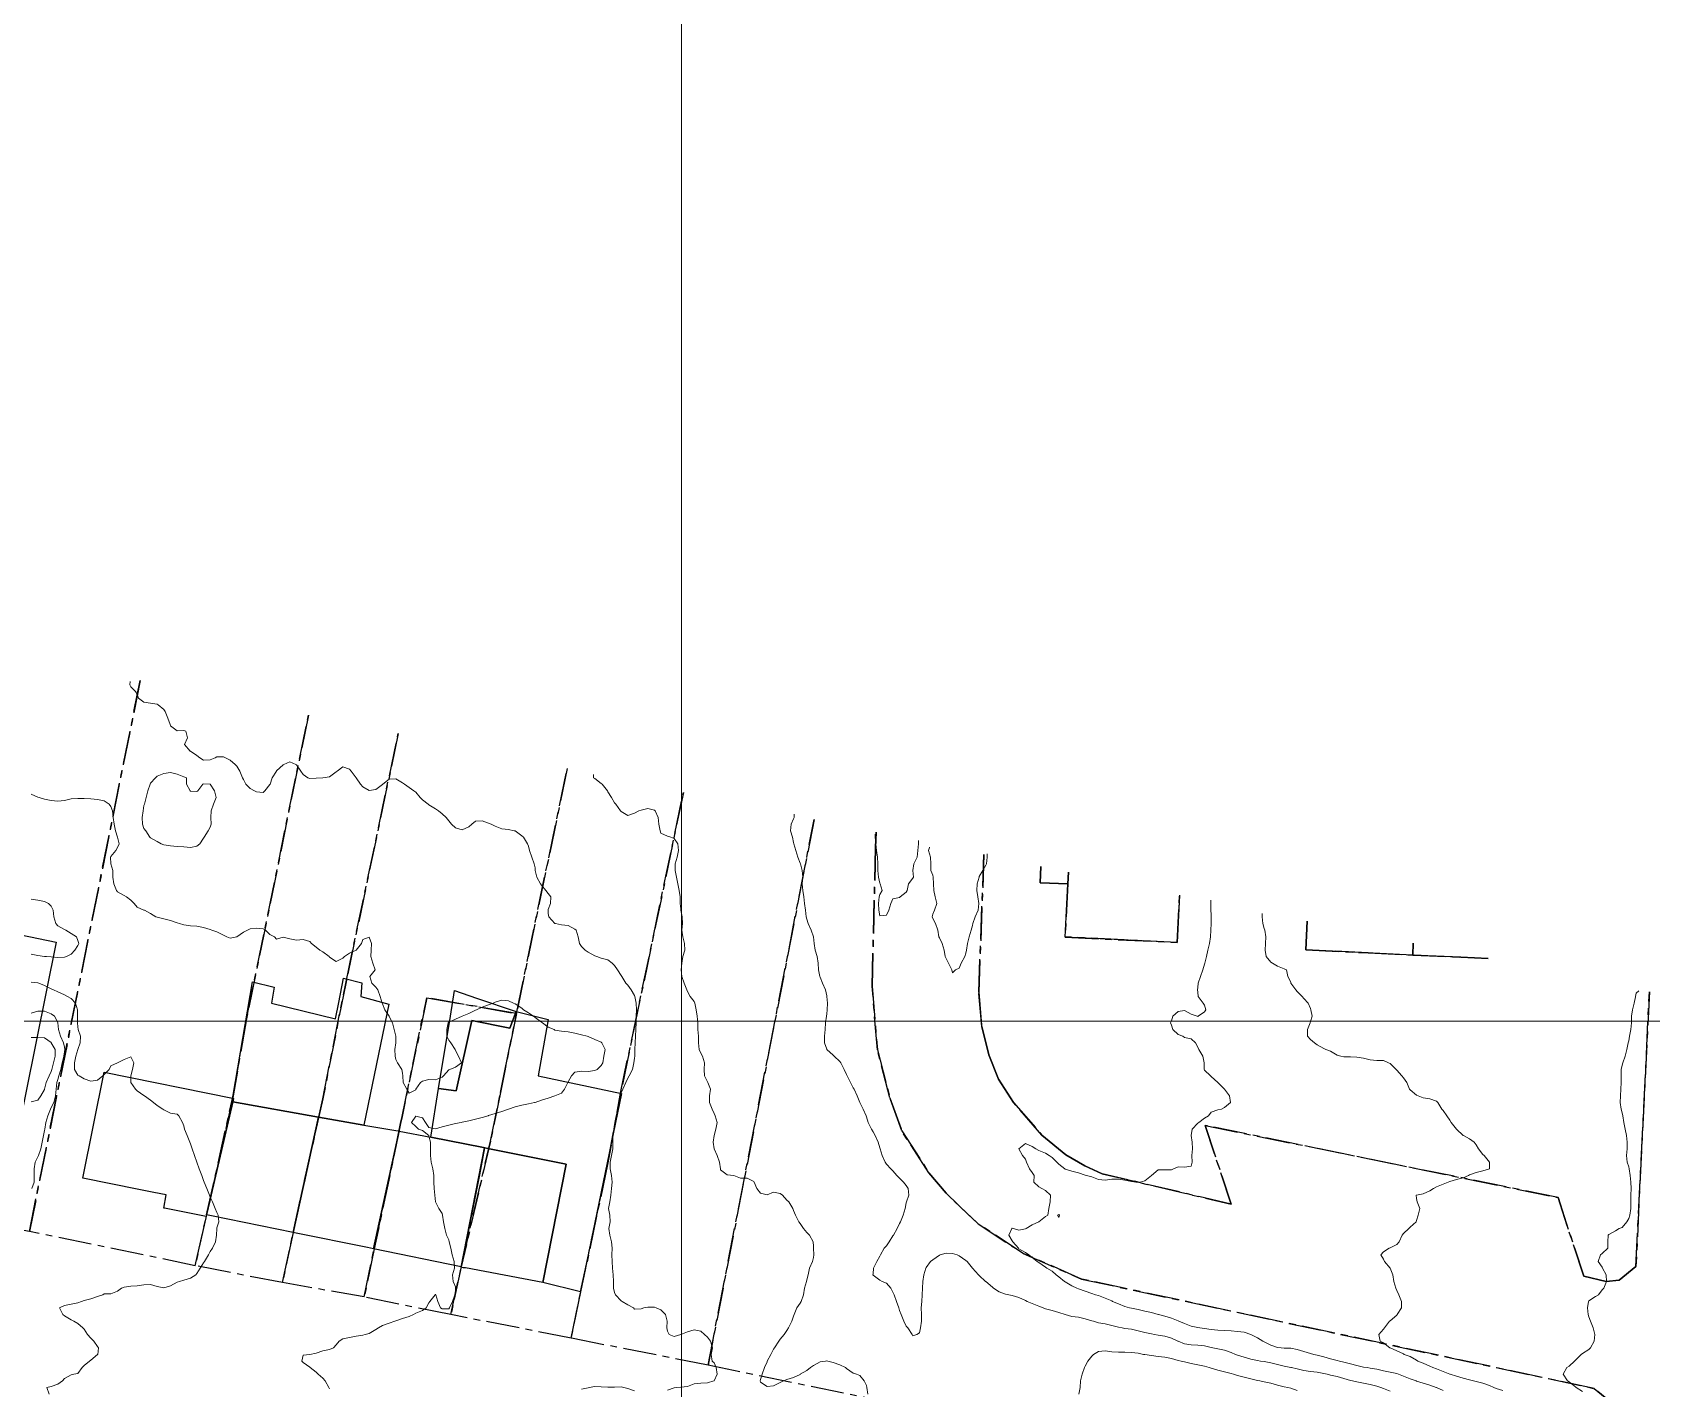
# Model space of a CAD drawing. Header units: centimetres. Extents: x 0 to 642158, y -847 to 649707.
# Drawn here: x 617417.8 to 617540, y 621559.7 to 621662 of the extents above; entities that cross this region are included whole.
import ezdxf

# ---------------------------------------------------------------- set-up
doc = ezdxf.new("R2010")
doc.units = ezdxf.units.CM
doc.header["$MEASUREMENT"] = 0
doc.linetypes.add('CENTERX2', pattern=[4, 2.5, -0.5, 0.5, -0.5])
doc.layers.add('MEV_grille', color=254, linetype='Continuous', lineweight=9)
doc.layers.add('WAL_topographie 0.5', color=253, linetype='Continuous', lineweight=20)
doc.layers.add('SPW_batiments', color=7, linetype='Continuous')
doc.layers.add('SPW_parcellaire cadastral', color=7, linetype='CENTERX2', lineweight=25, true_color=0xff0542)

# ---------------------------------------------------------------- blocks, each defined once
blk = doc.blocks.new('*U114')
at = {"layer": 'MEV_grille', "transparency": 33554687}
blk.add_lwpolyline([(-1338.46, 0), (1338.46, 0)], dxfattribs=at)
blk = doc.blocks.new('*U115')
at = {"layer": 'MEV_grille', "color": 0, "linetype": 'ByBlock', "lineweight": -2, "transparency": 16777216}
blk.add_blockref('*U114', (0, -800), dxfattribs=at)
blk = doc.blocks.new('*U112')
at = {"layer": 'MEV_grille', "transparency": 33554687}
blk.add_lwpolyline([(0, 1825.48), (0, -1825.48)], dxfattribs=at)
blk = doc.blocks.new('*U113')
at = {"layer": 'MEV_grille', "color": 0, "linetype": 'ByBlock', "lineweight": -2, "transparency": 16777216}
blk.add_blockref('*U112', (2100, 0), dxfattribs=at)

msp = doc.modelspace()

# ---------------------------------------------------------------- linework, layer by layer
at = {"layer": 'SPW_batiments'}
for points in [[(617495.99, 621598.63), (617495.95, 621597.74), (617493.85, 621597.81), (617493.91, 621599.06)], [(617504.36, 621596.9), (617504.18, 621593.31), (617495.75, 621593.73), (617495.95, 621597.74), (617495.99, 621598.63)], [(617419.62, 621593.34), (617416.59, 621578.22), (617416.05, 621578.32), (617413.09, 621578.92), (617412.85, 621577.53), (617412.25, 621577.66), (617408.32, 621578.5), (617411.6, 621595), (617419.62, 621593.34)], [(617522, 621593.26), (617521.96, 621592.37), (617513.88, 621592.76), (617513.99, 621594.92)], [(617527.64, 621592.1), (617521.96, 621592.37), (617522, 621593.26)], [(617442.68, 621590.27), (617442.62, 621589.24), (617444.72, 621588.67), (617442.84, 621579.53), (617439.42, 621580.14), (617432.96, 621581.3), (617433.01, 621581.56), (617432.94, 621581.58), (617432.98, 621581.8), (617434.45, 621590.35), (617436.07, 621589.94), (617435.88, 621588.75), (617440.7, 621587.55), (617440.94, 621588.79), (617441.3, 621590.62), (617442.68, 621590.27)], [(617450.97, 621587.44), (617449.8, 621582.12), (617448.47, 621582.31), (617449.37, 621587.77), (617449.68, 621589.69), (617451.34, 621589.13), (617454.32, 621588.12), (617453.84, 621586.85), (617450.97, 621587.44)], [(617456.75, 621587.52), (617455.98, 621583.27), (617462.28, 621581.92), (617459.19, 621566.97), (617456.33, 621567.68), (617458.1, 621576.59), (617452.18, 621577.79), (617451.96, 621577.84), (617451.95, 621577.83), (617451.86, 621577.85), (617447.89, 621578.64), (617448.47, 621582.31), (617449.8, 621582.12), (617450.97, 621587.44), (617453.84, 621586.85), (617454.32, 621588.12), (617456.75, 621587.52)], [(617432.94, 621581.58), (617433.01, 621581.56), (617432.96, 621581.3), (617430.98, 621572.77), (617430.95, 621572.64), (617427.8, 621573.27), (617427.75, 621573.28), (617427.93, 621574.28), (617426.99, 621574.47), (617425.87, 621574.69), (617421.63, 621575.54), (617423.25, 621583.54), (617432.94, 621581.58)], [(617439.42, 621580.14), (617437.5, 621571.45), (617431.35, 621572.7), (617430.98, 621572.77), (617432.96, 621581.3), (617439.42, 621580.14)], [(617442.84, 621579.53), (617445.24, 621579.14), (617445.5, 621579.12), (617443.56, 621570.22), (617443.34, 621570.27), (617443.12, 621570.31), (617437.6, 621571.43), (617437.5, 621571.45), (617439.42, 621580.14), (617442.84, 621579.53)], [(617451.95, 621577.83), (617451.56, 621575.8), (617450.19, 621568.86), (617443.56, 621570.22), (617445.49, 621579.09), (617447.89, 621578.64), (617451.86, 621577.85), (617451.95, 621577.83)], [(617452.18, 621577.79), (617458.1, 621576.59), (617456.33, 621567.68), (617450.51, 621568.79), (617450.36, 621568.77), (617450.18, 621568.82), (617451.95, 621577.83), (617451.96, 621577.84), (617452.18, 621577.79)]]:
    msp.add_lwpolyline(points, dxfattribs=at)
at = {"layer": 'SPW_parcellaire cadastral'}
for points in [[(617425.97, 621613.08), (617417.61, 621571.52), (617405.37, 621573.69), (617413.5, 621615.66)], [(617430.11, 621568.94), (617417.61, 621571.52), (617425.97, 621613.08)], [(617445.43, 621609.07), (617441.47, 621590.23), (617439.74, 621581.53), (617437.5, 621571.45), (617436.71, 621567.66), (617430.11, 621568.94), (617430.98, 621572.77), (617432.97, 621581.74), (617433.98, 621587.56), (617438.67, 621610.46)], [(617438.67, 621610.46), (617433.98, 621587.56), (617432.97, 621581.74), (617430.98, 621572.77), (617430.11, 621568.94)], [(617458.17, 621606.44), (617454.35, 621587.96), (617447.58, 621589.15), (617445.73, 621580.2), (617445.61, 621579.66), (617443.62, 621570.21), (617442.86, 621566.58), (617436.71, 621567.66), (617437.5, 621571.45), (617439.74, 621581.53), (617441.47, 621590.23), (617445.43, 621609.07)], [(617458.47, 621563.47), (617449.4, 621565.25), (617450.19, 621568.86), (617452.38, 621578.32), (617453.14, 621582.01), (617453.45, 621583.52), (617454.35, 621587.96), (617458.17, 621606.44)], [(617466.94, 621604.63), (617462.2, 621581.96), (617461.22, 621576.58), (617459.19, 621566.97), (617458.47, 621563.47)], [(617458.47, 621563.47), (617459.19, 621566.97), (617461.22, 621576.58), (617462.2, 621581.96), (617466.94, 621604.63)], [(617476.8, 621602.59), (617468.8, 621561.44), (617458.47, 621563.47)], [(617481.47, 621601.63), (617481.43, 621600.49), (617481.18, 621590.02), (617481.57, 621585.21), (617482.52, 621581.61), (617483.41, 621579.11), (617485.46, 621575.95), (617486.75, 621574.41), (617489.18, 621572.09), (617492.58, 621569.87), (617496.96, 621567.93), (617535.63, 621559.68), (617537.86, 621557.87), (617538.4, 621557.09), (617537.78, 621547.17), (617468.8, 621561.44), (617476.8, 621602.59)], [(617540.14, 621546.79), (617537.78, 621547.17), (617538.4, 621557.09), (617537.86, 621557.87), (617535.63, 621559.68), (617496.96, 621567.93), (617492.58, 621569.87), (617489.18, 621572.09), (617486.75, 621574.41), (617485.46, 621575.95), (617483.41, 621579.11), (617482.52, 621581.61), (617481.57, 621585.21), (617481.18, 621590.02), (617481.43, 621600.49), (617481.47, 621601.63)], [(617538.79, 621568.89), (617537.52, 621567.86), (617536.54, 621567.74), (617534.85, 621568.14), (617532.92, 621574.08), (617506.3, 621579.52), (617508.26, 621573.58), (617498.53, 621575.88), (617497.23, 621576.46), (617495.8, 621577.3), (617493.98, 621578.79), (617491.85, 621581.24), (617490.7, 621583), (617489.98, 621584.84), (617489.44, 621586.98), (617489.22, 621589.57), (617489.61, 621599.95)], [(617489.61, 621599.95), (617489.22, 621589.57), (617489.44, 621586.98), (617489.98, 621584.84), (617490.7, 621583), (617491.85, 621581.24), (617493.98, 621578.79), (617495.8, 621577.3), (617497.23, 621576.46), (617498.53, 621575.88), (617508.26, 621573.58), (617506.3, 621579.52), (617532.92, 621574.08), (617534.85, 621568.14), (617536.54, 621567.74), (617537.52, 621567.86), (617538.79, 621568.89)], [(617493.91, 621599.06), (617493.85, 621597.81), (617495.95, 621597.74), (617495.75, 621593.73), (617504.18, 621593.31), (617504.36, 621596.9)], [(617504.36, 621596.9), (617504.18, 621593.31), (617495.75, 621593.73), (617495.95, 621597.74), (617493.85, 621597.81), (617493.91, 621599.06)], [(617513.99, 621594.92), (617513.88, 621592.76), (617518.6, 621592.53), (617521.96, 621592.37)], [(617521.96, 621592.37), (617518.6, 621592.53), (617513.88, 621592.76), (617513.99, 621594.92)], [(617521.96, 621592.37), (617522, 621593.26)], [(617522, 621593.26), (617521.96, 621592.37)], [(617521.96, 621592.37), (617525.59, 621592.2), (617527.65, 621592.1)], [(617527.65, 621592.1), (617525.59, 621592.2), (617521.96, 621592.37)], [(617449.4, 621565.25), (617442.86, 621566.58), (617443.62, 621570.21), (617445.61, 621579.66), (617445.73, 621580.2), (617447.58, 621589.15), (617454.35, 621587.96), (617453.45, 621583.52), (617453.14, 621582.01), (617452.38, 621578.32), (617450.19, 621568.86), (617449.4, 621565.25)], [(617539.81, 621589.59), (617538.79, 621568.89)], [(617538.79, 621568.89), (617539.81, 621589.59)]]:
    msp.add_lwpolyline(points, dxfattribs=at)
at = {"layer": 'WAL_topographie 0.5'}
for points in [[(617425.21, 621613), (617425.18, 621612.75), (617425.25, 621612.61), (617425.61, 621612.25), (617425.75, 621612.05), (617425.84, 621611.75), (617426.25, 621611.44), (617426.75, 621611.36), (617427.25, 621611.3), (617427.33, 621611.25), (617427.75, 621610.9), (617427.85, 621610.75), (617428.04, 621610.25), (617428.22, 621609.75), (617428.25, 621609.67), (617428.75, 621609.29), (617429.25, 621609.32), (617429.4, 621609.25), (617429.53, 621608.75), (617429.32, 621608.25), (617429.73, 621607.75), (617429.75, 621607.74), (617430.25, 621607.42), (617430.46, 621607.25), (617430.75, 621607.07), (617431.25, 621607.09), (617431.63, 621607.25), (617431.75, 621607.32), (617432.25, 621607.32), (617432.41, 621607.25), (617432.75, 621607.06), (617433.14, 621606.75), (617433.25, 621606.62), (617433.48, 621606.25), (617433.69, 621605.75), (617433.75, 621605.61), (617433.93, 621605.25), (617434.25, 621604.93), (617434.59, 621604.75), (617434.75, 621604.68), (617435.25, 621604.64), (617435.36, 621604.75), (617435.75, 621605.23), (617435.76, 621605.25), (617435.92, 621605.75), (617436.24, 621606.25), (617436.25, 621606.26), (617436.75, 621606.73), (617436.79, 621606.75), (617437.25, 621606.95), (617437.71, 621606.75), (617437.75, 621606.72), (617438.08, 621606.25), (617438.25, 621605.99), (617438.61, 621605.75), (617438.75, 621605.68), (617439.25, 621605.72), (617439.75, 621605.75), (617439.75, 621605.75), (617440.25, 621605.82), (617440.75, 621606.19), (617440.83, 621606.25), (617441.25, 621606.57), (617441.75, 621606.38), (617441.87, 621606.25), (617442.25, 621605.75), (617442.25, 621605.75), (617442.58, 621605.25), (617442.75, 621605.06), (617443.25, 621604.78), (617443.75, 621604.86), (617444.25, 621605.24), (617444.26, 621605.25), (617444.75, 621605.63), (617445.25, 621605.66), (617445.75, 621605.37), (617445.91, 621605.25), (617446.25, 621605), (617446.61, 621604.75), (617446.75, 621604.65), (617447.08, 621604.25), (617447.25, 621604.09), (617447.68, 621603.75), (617447.75, 621603.7), (617448.25, 621603.39), (617448.47, 621603.25), (617448.75, 621603.01), (617449.05, 621602.75), (617449.25, 621602.5), (617449.46, 621602.25), (617449.75, 621601.96), (617450.25, 621601.81), (617450.75, 621602.04), (617450.99, 621602.25), (617451.25, 621602.46), (617451.75, 621602.49), (617452.25, 621602.32), (617452.44, 621602.25), (617452.75, 621602.08), (617453.25, 621601.89), (617453.75, 621601.83), (617454.17, 621601.75), (617454.25, 621601.73), (617454.75, 621601.37), (617454.87, 621601.25), (617455.19, 621600.75), (617455.25, 621600.58), (617455.34, 621600.25), (617455.51, 621599.75), (617455.69, 621599.25), (617455.75, 621598.94), (617455.77, 621598.75), (617455.89, 621598.25), (617456.15, 621597.75), (617456.25, 621597.64), (617456.57, 621597.25), (617456.75, 621597.01), (617456.94, 621596.75), (617456.92, 621596.25), (617456.75, 621595.81), (617456.73, 621595.75), (617456.75, 621595.5), (617456.79, 621595.25), (617457.25, 621594.76), (617457.29, 621594.75), (617457.75, 621594.66), (617458.25, 621594.61), (617458.75, 621594.33), (617458.84, 621594.25), (617459, 621593.75), (617459.1, 621593.25), (617459.25, 621593.01), (617459.54, 621592.75), (617459.75, 621592.6), (617460.25, 621592.32), (617460.4, 621592.25), (617460.75, 621592.14), (617461.25, 621592.01), (617461.58, 621591.75), (617461.75, 621591.59), (617461.98, 621591.25), (617462.25, 621590.82), (617462.3, 621590.75), (617462.61, 621590.25), (617462.75, 621590.09), (617463, 621589.75), (617463.25, 621589.31), (617463.27, 621589.25), (617463.39, 621588.75), (617463.4, 621588.25), (617463.37, 621587.75), (617463.37, 621587.25), (617463.35, 621586.75), (617463.33, 621586.25), (617463.31, 621585.75), (617463.29, 621585.25), (617463.27, 621584.75), (617463.25, 621584.59), (617463.21, 621584.25), (617463.09, 621583.75), (617462.84, 621583.25), (617462.75, 621583.09), (617462.59, 621582.75), (617462.37, 621582.25), (617462.25, 621581.97), (617462.18, 621581.75), (617462.08, 621581.25), (617461.99, 621580.75), (617461.88, 621580.25), (617461.78, 621579.75), (617461.75, 621579.58), (617461.69, 621579.25), (617461.62, 621578.75), (617461.62, 621578.25), (617461.63, 621577.75), (617461.52, 621577.25), (617461.41, 621576.75), (617461.42, 621576.25), (617461.51, 621575.75), (617461.56, 621575.25), (617461.52, 621574.75), (617461.47, 621574.25), (617461.38, 621573.75), (617461.3, 621573.25), (617461.39, 621572.75), (617461.41, 621572.25), (617461.31, 621571.75), (617461.4, 621571.25), (617461.51, 621570.75), (617461.56, 621570.25), (617461.55, 621569.75), (617461.56, 621569.25), (617461.6, 621568.75), (617461.64, 621568.25), (617461.66, 621567.75), (617461.66, 621567.25), (617461.75, 621566.92), (617461.83, 621566.75), (617462.25, 621566.3), (617462.33, 621566.25), (617462.75, 621565.99), (617463.17, 621565.75), (617463.25, 621565.66), (617463.75, 621565.69), (617463.96, 621565.75), (617464.25, 621565.81), (617464.75, 621565.8), (617464.89, 621565.75), (617465.25, 621565.61), (617465.59, 621565.25), (617465.72, 621564.75), (617465.7, 621564.25), (617465.75, 621564), (617465.88, 621563.75), (617466.25, 621563.6), (617466.75, 621563.74), (617466.76, 621563.75), (617467.25, 621563.96), (617467.75, 621564.11), (617468.25, 621564.01), (617468.54, 621563.75), (617468.75, 621563.56), (617468.98, 621563.25), (617469.13, 621562.75), (617469.03, 621562.25), (617469.12, 621561.75), (617469.25, 621561.61), (617469.42, 621561.25), (617469.5, 621560.75), (617469.25, 621560.26), (617469.23, 621560.25), (617468.75, 621560.1), (617468.25, 621560.07), (617467.75, 621560.02), (617467.25, 621559.82), (617466.75, 621559.79), (617466.45, 621559.75), (617466.25, 621559.73), (617465.75, 621559.55)], [(617430.25, 621600.58), (617430.47, 621600.75), (617430.75, 621601.18), (617430.79, 621601.25), (617431.09, 621601.75), (617431.25, 621602.01), (617431.32, 621602.25), (617431.3, 621602.75), (617431.33, 621603.25), (617431.5, 621603.75), (617431.7, 621604.25), (617431.58, 621604.75), (617431.25, 621605.25), (617431.25, 621605.25), (617430.75, 621605.28), (617430.7, 621605.25), (617430.32, 621604.75), (617430.25, 621604.71), (617429.75, 621604.74), (617429.73, 621604.75), (617429.45, 621605.25), (617429.45, 621605.75), (617429.25, 621605.82), (617428.75, 621606.02), (617428.25, 621606.14), (617427.75, 621606.07), (617427.25, 621605.86), (617427.13, 621605.75), (617426.75, 621605.33), (617426.72, 621605.25), (617426.55, 621604.75), (617426.42, 621604.25), (617426.28, 621603.75), (617426.25, 621603.64), (617426.18, 621603.25), (617426.11, 621602.75), (617426.15, 621602.25), (617426.25, 621601.92), (617426.38, 621601.75), (617426.7, 621601.25), (617426.75, 621601.21), (617427.25, 621600.93), (617427.55, 621600.75), (617427.75, 621600.69), (617428.25, 621600.62), (617428.75, 621600.57), (617429.25, 621600.53), (617429.75, 621600.49), (617430.25, 621600.58)], [(617460.16, 621606), (617460.16, 621605.75), (617460.25, 621605.7), (617460.75, 621605.3), (617460.81, 621605.25), (617461.21, 621604.75), (617461.25, 621604.67), (617461.51, 621604.25), (617461.75, 621603.86), (617461.84, 621603.75), (617462.2, 621603.25), (617462.25, 621603.19), (617462.75, 621602.89), (617463.25, 621603.08), (617463.59, 621603.25), (617463.75, 621603.3), (617464.25, 621603.42), (617464.75, 621603.3), (617464.81, 621603.25), (617465.03, 621602.75), (617465.1, 621602.25), (617465.19, 621601.75), (617465.25, 621601.57), (617465.75, 621601.35), (617465.99, 621601.25), (617466.25, 621601.15), (617466.52, 621600.75), (617466.57, 621600.25), (617466.46, 621599.75), (617466.32, 621599.25), (617466.32, 621598.75), (617466.43, 621598.25), (617466.51, 621597.75), (617466.63, 621597.25), (617466.69, 621596.75), (617466.7, 621596.25), (617466.75, 621595.85), (617466.76, 621595.75), (617466.85, 621595.25), (617466.87, 621594.75), (617466.83, 621594.25), (617466.89, 621593.75), (617467.02, 621593.25), (617467.04, 621592.75), (617466.91, 621592.25), (617466.83, 621591.75), (617466.78, 621591.25), (617466.82, 621590.75), (617467, 621590.25), (617467.19, 621589.75), (617467.25, 621589.62), (617467.46, 621589.25), (617467.75, 621588.86), (617467.8, 621588.75), (617467.91, 621588.25), (617467.99, 621587.75), (617468.03, 621587.25), (617468.04, 621586.75), (617468.07, 621586.25), (617468.09, 621585.75), (617468.14, 621585.25), (617468.25, 621584.96), (617468.37, 621584.75), (617468.54, 621584.25), (617468.52, 621583.75), (617468.53, 621583.25), (617468.75, 621582.8), (617468.78, 621582.75), (617468.99, 621582.25), (617468.91, 621581.75), (617468.92, 621581.25), (617469.11, 621580.75), (617469.25, 621580.41), (617469.34, 621580.25), (617469.48, 621579.75), (617469.4, 621579.25), (617469.25, 621578.75), (617469.25, 621578.75), (617469.18, 621578.25), (617469.25, 621577.75), (617469.25, 621577.75), (617469.49, 621577.25), (617469.66, 621576.75), (617469.74, 621576.25), (617469.75, 621576.18), (617470.25, 621575.79), (617470.75, 621575.75), (617470.75, 621575.75), (617471.25, 621575.53), (617471.75, 621575.55), (617472.25, 621575.28), (617472.27, 621575.25), (617472.48, 621574.75), (617472.75, 621574.4), (617473.25, 621574.29), (617473.75, 621574.49), (617474.25, 621574.39), (617474.41, 621574.25), (617474.75, 621573.89), (617474.89, 621573.75), (617475.2, 621573.25), (617475.25, 621573.1), (617475.39, 621572.75), (617475.66, 621572.25), (617475.75, 621572.13), (617476, 621571.75), (617476.25, 621571.45), (617476.46, 621571.25), (617476.72, 621570.75), (617476.75, 621570.42), (617476.76, 621570.25), (617476.79, 621569.75), (617476.75, 621569.56), (617476.67, 621569.25), (617476.46, 621568.75), (617476.35, 621568.25), (617476.25, 621567.88), (617476.22, 621567.75), (617476.08, 621567.25), (617475.99, 621566.75), (617475.83, 621566.25), (617475.75, 621566.12), (617475.49, 621565.75), (617475.29, 621565.25), (617475.25, 621565.13), (617475.11, 621564.75), (617474.87, 621564.25), (617474.75, 621564.05), (617474.53, 621563.75), (617474.25, 621563.39), (617474.14, 621563.25), (617473.81, 621562.75), (617473.75, 621562.65), (617473.54, 621562.25), (617473.27, 621561.75), (617473.25, 621561.7), (617473.07, 621561.25), (617472.88, 621560.75), (617472.75, 621560.35), (617472.72, 621560.25), (617472.75, 621560.16), (617473.25, 621559.83), (617473.75, 621559.89), (617474.25, 621560.13), (617474.49, 621560.25), (617474.75, 621560.35), (617475.25, 621560.51), (617475.75, 621560.74), (617475.76, 621560.75), (617476.25, 621561.04), (617476.52, 621561.25), (617476.75, 621561.41), (617477.25, 621561.68), (617477.67, 621561.75), (617477.75, 621561.76), (617477.83, 621561.75), (617478.25, 621561.64), (617478.75, 621561.47), (617479.17, 621561.25), (617479.25, 621561.18), (617479.75, 621560.84), (617480, 621560.75), (617480.25, 621560.66), (617480.58, 621560.25), (617480.75, 621559.91), (617480.79, 621559.75), (617480.85, 621559.25)], [(617417.75, 621604.5), (617418.25, 621604.29), (617418.35, 621604.25), (617418.75, 621604.12), (617419.25, 621604.02), (617419.75, 621603.97), (617420.25, 621604.04), (617420.75, 621604.15), (617421.25, 621604.17), (617421.75, 621604.17), (617422.25, 621604.16), (617422.75, 621604.11), (617423.25, 621604.01), (617423.63, 621603.75), (617423.75, 621603.57), (617423.87, 621603.25), (617423.93, 621602.75), (617424, 621602.25), (617424.11, 621601.75), (617424.25, 621601.26), (617424.26, 621601.25), (617424.37, 621600.75), (617424.25, 621600.49), (617424.12, 621600.25), (617423.75, 621599.8), (617423.73, 621599.75), (617423.75, 621599.25), (617423.75, 621599.25), (617423.9, 621598.75), (617423.9, 621598.25), (617423.99, 621597.75), (617424.18, 621597.25), (617424.25, 621597.15), (617424.75, 621596.86), (617424.93, 621596.75), (617425.25, 621596.51), (617425.51, 621596.25), (617425.75, 621595.99), (617426.25, 621595.76), (617426.28, 621595.75), (617426.75, 621595.51), (617427.14, 621595.25), (617427.25, 621595.22), (617427.75, 621595.11), (617428.25, 621594.98), (617428.75, 621594.8), (617428.93, 621594.75), (617429.25, 621594.66), (617429.75, 621594.58), (617430.25, 621594.55), (617430.75, 621594.44), (617431.25, 621594.29), (617431.37, 621594.25), (617431.75, 621594.11), (617432.25, 621593.88), (617432.5, 621593.75), (617432.75, 621593.65), (617433.25, 621593.74), (617433.26, 621593.75), (617433.75, 621594.1), (617434.05, 621594.25), (617434.25, 621594.34), (617434.75, 621594.41), (617435.25, 621594.36), (617435.42, 621594.25), (617435.75, 621593.93), (617436.1, 621593.75), (617436.25, 621593.58), (617436.75, 621593.72), (617437.25, 621593.59), (617437.75, 621593.5), (617438.25, 621593.54), (617438.75, 621593.39), (617438.88, 621593.25), (617439.25, 621592.96), (617439.51, 621592.75), (617439.75, 621592.62), (617440.22, 621592.25), (617440.25, 621592.22), (617440.75, 621591.89), (617441.25, 621592.13), (617441.37, 621592.25), (617441.75, 621592.51), (617442.25, 621592.75), (617442.25, 621592.75), (617442.67, 621593.25), (617442.75, 621593.55), (617443.25, 621593.72), (617443.42, 621593.25), (617443.39, 621592.75), (617443.36, 621592.25), (617443.52, 621591.75), (617443.68, 621591.25), (617443.28, 621590.75), (617443.45, 621590.25), (617443.75, 621589.96), (617443.88, 621589.75), (617444.07, 621589.25), (617444.22, 621588.75), (617444.25, 621588.68), (617444.43, 621588.25), (617444.74, 621587.75), (617444.75, 621587.74), (617445, 621587.25), (617445.13, 621586.75), (617445.24, 621586.25), (617445.24, 621585.75), (617445.18, 621585.25), (617445.19, 621584.75), (617445.25, 621584.5), (617445.38, 621584.25), (617445.7, 621583.75), (617445.75, 621583.46), (617445.79, 621583.25), (617445.8, 621582.75), (617446.08, 621582.25), (617446.25, 621581.96), (617446.75, 621582.21), (617446.77, 621582.25), (617447.11, 621582.75), (617447.25, 621582.87), (617447.75, 621582.98), (617448.25, 621582.96), (617448.75, 621583.16), (617448.85, 621583.25), (617449.25, 621583.72), (617449.33, 621583.75), (617449.75, 621583.92), (617450.2, 621584.25), (617449.97, 621584.75), (617449.75, 621585.17), (617449.73, 621585.25), (617449.41, 621585.75), (617449.25, 621585.96), (617449.1, 621586.25), (617449.09, 621586.75), (617449.2, 621587.25), (617449.25, 621587.3), (617449.75, 621587.54), (617450.25, 621587.75), (617450.25, 621587.75), (617450.75, 621587.97), (617451.25, 621588.21), (617451.34, 621588.25), (617451.75, 621588.43), (617452.25, 621588.62), (617452.6, 621588.75), (617452.75, 621588.81), (617453.25, 621588.96), (617453.75, 621588.93), (617454.12, 621588.75), (617454.25, 621588.69), (617454.75, 621588.36), (617454.89, 621588.25), (617455.25, 621588.02), (617455.63, 621587.75), (617455.75, 621587.67), (617456.25, 621587.31), (617456.32, 621587.25), (617456.75, 621586.92), (617457.19, 621586.75), (617457.25, 621586.71), (617457.75, 621586.64), (617458.25, 621586.57), (617458.75, 621586.47), (617459.25, 621586.35), (617459.69, 621586.25), (617459.75, 621586.22), (617460.25, 621585.99), (617460.75, 621585.79), (617460.8, 621585.75), (617461.03, 621585.25), (617460.94, 621584.75), (617460.86, 621584.25), (617460.75, 621584.04), (617460.44, 621583.75), (617460.25, 621583.67), (617459.75, 621583.59), (617459.25, 621583.61), (617458.75, 621583.53), (617458.5, 621583.25), (617458.25, 621582.8), (617458.23, 621582.75), (617457.98, 621582.25), (617457.75, 621581.96), (617457.25, 621581.75), (617457.25, 621581.75), (617456.75, 621581.58), (617456.25, 621581.42), (617455.75, 621581.26), (617455.7, 621581.25), (617455.25, 621581.14), (617454.75, 621581.04), (617454.25, 621580.91), (617453.75, 621580.75), (617453.75, 621580.75), (617453.25, 621580.58), (617452.75, 621580.43), (617452.25, 621580.26), (617452.21, 621580.25), (617451.75, 621580.12), (617451.25, 621579.99), (617450.75, 621579.87), (617450.25, 621579.77), (617450.18, 621579.75), (617449.75, 621579.67), (617449.25, 621579.55), (617448.75, 621579.41), (617448.25, 621579.27), (617447.75, 621579.37), (617447.5, 621579.75), (617447.25, 621580.08), (617446.75, 621580.21), (617446.43, 621579.75), (617446.75, 621579.44), (617446.97, 621579.25), (617447.25, 621579.14), (617447.73, 621578.75), (617447.75, 621578.7), (617447.86, 621578.25), (617447.87, 621577.75), (617447.86, 621577.25), (617447.92, 621576.75), (617448.04, 621576.25), (617448.11, 621575.75), (617448.12, 621575.25), (617448.15, 621574.75), (617448.18, 621574.25), (617448.25, 621573.75), (617448.25, 621573.75), (617448.5, 621573.25), (617448.75, 621572.88), (617448.77, 621572.75), (617448.85, 621572.25), (617448.95, 621571.75), (617449.08, 621571.25), (617449.25, 621570.88), (617449.28, 621570.75), (617449.4, 621570.25), (617449.51, 621569.75), (617449.65, 621569.25), (617449.68, 621568.75), (617449.53, 621568.25), (617449.58, 621567.75), (617449.75, 621567.35), (617449.76, 621567.25), (617449.75, 621567.06), (617449.71, 621566.75), (617449.52, 621566.25), (617449.31, 621565.75), (617449.25, 621565.68), (617448.75, 621565.69), (617448.62, 621565.75), (617448.43, 621566.25), (617448.27, 621566.75), (617448.25, 621566.8), (617448.22, 621566.75), (617447.82, 621566.25), (617447.75, 621566.14), (617447.53, 621565.75), (617447.25, 621565.56), (617446.75, 621565.35), (617446.59, 621565.25), (617446.25, 621565.12), (617445.75, 621564.96), (617445.25, 621564.78), (617445.18, 621564.75), (617444.75, 621564.61), (617444.25, 621564.44), (617443.94, 621564.25), (617443.75, 621564.13), (617443.25, 621563.82), (617442.94, 621563.75), (617442.75, 621563.7), (617442.25, 621563.63), (617441.75, 621563.53), (617441.25, 621563.42), (617440.98, 621563.25), (617440.75, 621562.98), (617440.55, 621562.75), (617440.25, 621562.62), (617439.75, 621562.53), (617439.25, 621562.35), (617438.75, 621562.25), (617438.75, 621562.25), (617438.25, 621562.18), (617438.16, 621561.75), (617438.25, 621561.64), (617438.75, 621561.29), (617438.8, 621561.25), (617439.25, 621560.91), (617439.4, 621560.75), (617439.75, 621560.46), (617439.93, 621560.25), (617440.19, 621559.75), (617440.25, 621559.64)], [(617475.29, 621603), (617475.29, 621602.75), (617475.25, 621602.64), (617475.07, 621602.25), (617475.03, 621601.75), (617475.17, 621601.25), (617475.25, 621600.86), (617475.28, 621600.75), (617475.41, 621600.25), (617475.58, 621599.75), (617475.75, 621599.3), (617475.77, 621599.25), (617475.91, 621598.75), (617475.94, 621598.25), (617475.9, 621597.75), (617475.94, 621597.25), (617476.02, 621596.75), (617476.08, 621596.25), (617476.16, 621595.75), (617476.2, 621595.25), (617476.25, 621595.08), (617476.35, 621594.75), (617476.59, 621594.25), (617476.75, 621593.75), (617476.75, 621593.75), (617476.8, 621593.25), (617476.89, 621592.75), (617477.02, 621592.25), (617477.1, 621591.75), (617477.14, 621591.25), (617477.24, 621590.75), (617477.25, 621590.71), (617477.44, 621590.25), (617477.65, 621589.75), (617477.75, 621589.29), (617477.76, 621589.25), (617477.8, 621588.75), (617477.79, 621588.25), (617477.75, 621587.93), (617477.73, 621587.75), (617477.65, 621587.25), (617477.63, 621586.75), (617477.59, 621586.25), (617477.58, 621585.75), (617477.75, 621585.27), (617477.76, 621585.25), (617478.25, 621584.82), (617478.32, 621584.75), (617478.75, 621584.34), (617478.82, 621584.25), (617479.08, 621583.75), (617479.25, 621583.37), (617479.29, 621583.25), (617479.54, 621582.75), (617479.75, 621582.36), (617479.81, 621582.25), (617480.04, 621581.75), (617480.25, 621581.26), (617480.26, 621581.25), (617480.51, 621580.75), (617480.72, 621580.25), (617480.75, 621580.16), (617480.89, 621579.75), (617481.13, 621579.25), (617481.25, 621579.04), (617481.4, 621578.75), (617481.63, 621578.25), (617481.75, 621577.83), (617481.78, 621577.75), (617481.93, 621577.25), (617482.16, 621576.75), (617482.25, 621576.61), (617482.59, 621576.25), (617482.75, 621576.1), (617483.05, 621575.75), (617483.25, 621575.54), (617483.54, 621575.25), (617483.75, 621575), (617483.9, 621574.75), (617483.94, 621574.25), (617483.77, 621573.75), (617483.75, 621573.67), (617483.66, 621573.25), (617483.52, 621572.75), (617483.32, 621572.25), (617483.25, 621572.12), (617483.06, 621571.75), (617482.79, 621571.25), (617482.75, 621571.18), (617482.47, 621570.75), (617482.25, 621570.45), (617482.09, 621570.25), (617481.8, 621569.75), (617481.75, 621569.66), (617481.52, 621569.25), (617481.29, 621568.75), (617481.25, 621568.33), (617481.24, 621568.25), (617481.25, 621568.23), (617481.75, 621567.85), (617481.94, 621567.75), (617482.25, 621567.62), (617482.58, 621567.25), (617482.75, 621566.95), (617482.83, 621566.75), (617483.01, 621566.25), (617483.2, 621565.75), (617483.25, 621565.55), (617483.36, 621565.25), (617483.57, 621564.75), (617483.75, 621564.38), (617483.88, 621564.25), (617484.19, 621563.75), (617484.25, 621563.65), (617484.54, 621563.75), (617484.75, 621563.87), (617484.82, 621564.25), (617484.91, 621564.75), (617484.9, 621565.25), (617484.88, 621565.75), (617484.93, 621566.25), (617484.96, 621566.75), (617484.98, 621567.25), (617485.01, 621567.75), (617485.08, 621568.25), (617485.22, 621568.75), (617485.25, 621568.81), (617485.58, 621569.25), (617485.75, 621569.38), (617486.25, 621569.73), (617486.31, 621569.75), (617486.75, 621569.88), (617487.25, 621569.86), (617487.58, 621569.75), (617487.75, 621569.68), (617488.25, 621569.33), (617488.34, 621569.25), (617488.75, 621568.75), (617488.75, 621568.75), (617489.19, 621568.25), (617489.25, 621568.19), (617489.74, 621567.75), (617489.75, 621567.74), (617490.25, 621567.32), (617490.32, 621567.25), (617490.75, 621566.97), (617491.25, 621566.8), (617491.48, 621566.75), (617491.75, 621566.7), (617492.25, 621566.54), (617492.75, 621566.31), (617492.87, 621566.25), (617493.25, 621566.08), (617493.75, 621565.88), (617494.09, 621565.75), (617494.25, 621565.68), (617494.75, 621565.55), (617495.25, 621565.42), (617495.75, 621565.25), (617495.75, 621565.25), (617496.25, 621565.11), (617496.75, 621565.05), (617497.25, 621564.94), (617497.75, 621564.78), (617497.87, 621564.75), (617498.25, 621564.64), (617498.75, 621564.55), (617499.25, 621564.44), (617499.75, 621564.3), (617500.03, 621564.25), (617500.25, 621564.2), (617500.75, 621564.14), (617501.25, 621564.03), (617501.75, 621563.91), (617502.25, 621563.8), (617502.48, 621563.75), (617502.75, 621563.69), (617503.25, 621563.62), (617503.75, 621563.48), (617504.24, 621563.25), (617504.25, 621563.25), (617504.75, 621563.05), (617505.25, 621562.96), (617505.75, 621562.94), (617506.25, 621562.9), (617506.75, 621562.77), (617506.87, 621562.75), (617507.25, 621562.66), (617507.75, 621562.57), (617508.25, 621562.4), (617508.59, 621562.25), (617508.75, 621562.18), (617509.25, 621562.03), (617509.75, 621561.9), (617510.25, 621561.79), (617510.48, 621561.75), (617510.75, 621561.71), (617511.25, 621561.61), (617511.75, 621561.48), (617512.25, 621561.37), (617512.75, 621561.27), (617512.82, 621561.25), (617513.25, 621561.15), (617513.75, 621561.04), (617514.25, 621560.96), (617514.75, 621560.9), (617515.25, 621560.8), (617515.51, 621560.75), (617515.75, 621560.69), (617516.25, 621560.58), (617516.75, 621560.43), (617517.25, 621560.28), (617517.41, 621560.25), (617517.75, 621560.18), (617518.25, 621560.07), (617518.75, 621559.97), (617519.25, 621559.85), (617519.55, 621559.75), (617519.75, 621559.68), (617520.25, 621559.48)], [(617481.4, 621601.5), (617481.4, 621601.25), (617481.45, 621600.75), (617481.5, 621600.25), (617481.58, 621599.75), (617481.62, 621599.25), (617481.62, 621598.75), (617481.66, 621598.25), (617481.75, 621597.8), (617481.79, 621597.75), (617481.94, 621597.25), (617481.75, 621596.95), (617481.71, 621596.75), (617481.65, 621596.25), (617481.69, 621595.75), (617481.75, 621595.33), (617482.25, 621595.37), (617482.44, 621595.75), (617482.58, 621596.25), (617482.75, 621596.62), (617483.25, 621596.72), (617483.29, 621596.75), (617483.75, 621597.12), (617483.82, 621597.25), (617483.92, 621597.75), (617484.25, 621598.18), (617484.31, 621598.25), (617484.25, 621598.75), (617484.25, 621598.75), (617484.25, 621598.75), (617484.32, 621599.25), (617484.58, 621599.75), (617484.63, 621600.25), (617484.67, 621600.75), (617484.67, 621601)], [(617485.5, 621600.5), (617485.5, 621600.48), (617485.42, 621600.25), (617485.57, 621599.75), (617485.61, 621599.25), (617485.6, 621598.75), (617485.75, 621598.39), (617485.78, 621598.25), (617485.8, 621597.75), (617485.82, 621597.25), (617485.92, 621596.75), (617486.06, 621596.25), (617485.88, 621595.75), (617485.75, 621595.45), (617485.7, 621595.25), (617485.75, 621595.12), (617485.96, 621594.75), (617486.13, 621594.25), (617486.21, 621593.75), (617486.25, 621593.66), (617486.47, 621593.25), (617486.61, 621592.75), (617486.69, 621592.25), (617486.75, 621592.12), (617486.95, 621591.75), (617487.19, 621591.25), (617487.25, 621591.04), (617487.46, 621591.25), (617487.75, 621591.38), (617487.9, 621591.75), (617488.16, 621592.25), (617488.25, 621592.52), (617488.3, 621592.75), (617488.38, 621593.25), (617488.49, 621593.75), (617488.65, 621594.25), (617488.75, 621594.6), (617488.78, 621594.75), (617488.96, 621595.25), (617489.18, 621595.75), (617489.23, 621596.25), (617489.14, 621596.75), (617489.07, 621597.25), (617489.1, 621597.75), (617489.24, 621598.25), (617489.25, 621598.29), (617489.54, 621598.75), (617489.75, 621599.15), (617489.8, 621599.25), (617489.85, 621599.75), (617489.85, 621600)], [(617420.25, 621592.2), (617420.4, 621592.25), (617420.75, 621592.44), (617421.03, 621592.75), (617421.25, 621593.08), (617421.35, 621593.25), (617421.25, 621593.48), (617421.15, 621593.75), (617420.75, 621593.99), (617420.35, 621594.25), (617420.25, 621594.3), (617419.75, 621594.58), (617419.61, 621594.75), (617419.44, 621595.25), (617419.39, 621595.75), (617419.25, 621596.05), (617419.04, 621596.25), (617418.75, 621596.41), (617418.25, 621596.52), (617417.75, 621596.58)], [(617506.73, 621596.5), (617506.73, 621596.25), (617506.73, 621595.75), (617506.75, 621595.42), (617506.76, 621595.25), (617506.75, 621595), (617506.74, 621594.75), (617506.73, 621594.25), (617506.71, 621593.75), (617506.62, 621593.25), (617506.51, 621592.75), (617506.39, 621592.25), (617506.27, 621591.75), (617506.25, 621591.69), (617506.12, 621591.25), (617505.94, 621590.75), (617505.77, 621590.25), (617505.75, 621589.92), (617505.73, 621589.75), (617505.75, 621589.58), (617505.78, 621589.25), (617506.16, 621588.75), (617506.25, 621588.6), (617506.34, 621588.25), (617506.25, 621588.1), (617505.77, 621587.75), (617505.75, 621587.74), (617505.7, 621587.75), (617505.25, 621587.91), (617504.75, 621588.18), (617504.25, 621588.12), (617503.87, 621587.75), (617503.75, 621587.42), (617503.68, 621587.25), (617503.75, 621587.08), (617503.86, 621586.75), (617504.25, 621586.39), (617504.61, 621586.25), (617504.75, 621586.14), (617505.25, 621586.04), (617505.56, 621585.75), (617505.75, 621585.42), (617505.83, 621585.25), (617506.12, 621584.75), (617506.22, 621584.25), (617506.22, 621583.75), (617506.25, 621583.69), (617506.69, 621583.25), (617506.75, 621583.21), (617507.25, 621582.75), (617507.25, 621582.75), (617507.75, 621582.25), (617507.75, 621582.25), (617508.13, 621581.75), (617508.2, 621581.25), (617507.75, 621580.87), (617507.54, 621580.75), (617507.25, 621580.69), (617506.75, 621580.51), (617506.54, 621580.25), (617506.25, 621580.06), (617505.81, 621579.75), (617505.75, 621579.68), (617505.32, 621579.25), (617505.25, 621578.75), (617505.33, 621578.25), (617505.34, 621577.75), (617505.29, 621577.25), (617505.33, 621576.75), (617505.25, 621576.45), (617504.75, 621576.36), (617504.25, 621576.39), (617503.92, 621576.25), (617503.75, 621576.17), (617503.25, 621576.16), (617502.75, 621576.18), (617502.25, 621575.75), (617502.25, 621575.75), (617501.75, 621575.33), (617501.4, 621575.25), (617501.25, 621575.22), (617501.06, 621575.25), (617500.75, 621575.29), (617500.25, 621575.38), (617499.75, 621575.46), (617499.25, 621575.47), (617498.75, 621575.4), (617498.25, 621575.45), (617497.75, 621575.63), (617497.35, 621575.75), (617497.25, 621575.78), (617496.75, 621575.94), (617496.25, 621576.07), (617495.75, 621576.23), (617495.71, 621576.25), (617495.25, 621576.6), (617495.12, 621576.75), (617494.75, 621577.09), (617494.52, 621577.25), (617494.25, 621577.43), (617493.75, 621577.62), (617493.52, 621577.75), (617493.25, 621577.92), (617492.75, 621578.15), (617492.25, 621577.75), (617492.52, 621577.25), (617492.75, 621576.98), (617492.83, 621576.75), (617493.06, 621576.25), (617493.25, 621575.96), (617493.39, 621575.75), (617493.38, 621575.25), (617493.75, 621574.88), (617493.97, 621574.75), (617494.25, 621574.61), (617494.63, 621574.25), (617494.61, 621573.75), (617494.5, 621573.25), (617494.42, 621572.75), (617494.25, 621572.66), (617493.75, 621572.25), (617493.75, 621572.25), (617493.25, 621572.03), (617492.8, 621571.75), (617492.75, 621571.71), (617492.25, 621571.62), (617491.85, 621571.75), (617491.75, 621571.78), (617491.71, 621571.75), (617491.48, 621571.25), (617491.75, 621570.82), (617491.79, 621570.75), (617492.22, 621570.25), (617492.25, 621570.22), (617492.75, 621569.94), (617492.99, 621569.75), (617493.25, 621569.57), (617493.63, 621569.25), (617493.75, 621569.17), (617494.25, 621568.83), (617494.35, 621568.75), (617494.75, 621568.52), (617495.05, 621568.25), (617495.25, 621568.09), (617495.69, 621567.75), (617495.75, 621567.71), (617496.25, 621567.42), (617496.63, 621567.25), (617496.75, 621567.2), (617497.25, 621567.02), (617497.75, 621566.85), (617498.02, 621566.75), (617498.25, 621566.68), (617498.75, 621566.49), (617499.25, 621566.28), (617499.31, 621566.25), (617499.75, 621566.07), (617500.25, 621565.85), (617500.59, 621565.75), (617500.75, 621565.73), (617501.25, 621565.63), (617501.75, 621565.5), (617502.25, 621565.4), (617502.75, 621565.26), (617502.78, 621565.25), (617503.25, 621565.13), (617503.75, 621564.98), (617504.25, 621564.77), (617504.3, 621564.75), (617504.75, 621564.58), (617505.25, 621564.38), (617505.75, 621564.27), (617505.9, 621564.25), (617506.25, 621564.21), (617506.75, 621564.13), (617507.25, 621564.08), (617507.75, 621564.06), (617508.25, 621564.02), (617508.75, 621563.98), (617509.25, 621563.92), (617509.74, 621563.75), (617509.75, 621563.75), (617510.25, 621563.5), (617510.65, 621563.25), (617510.75, 621563.19), (617511.25, 621562.95), (617511.75, 621562.78), (617512.03, 621562.75), (617512.25, 621562.73), (617512.75, 621562.71), (617513.25, 621562.63), (617513.75, 621562.48), (617514.25, 621562.32), (617514.49, 621562.25), (617514.75, 621562.19), (617515.25, 621562.06), (617515.75, 621561.92), (617516.25, 621561.8), (617516.42, 621561.75), (617516.75, 621561.67), (617517.25, 621561.54), (617517.75, 621561.41), (617518.25, 621561.29), (617518.51, 621561.25), (617518.75, 621561.21), (617519.25, 621561.13), (617519.75, 621561.01), (617520.25, 621560.92), (617520.75, 621560.8), (617520.89, 621560.75), (617521.25, 621560.6), (617521.75, 621560.41), (617522.21, 621560.25), (617522.25, 621560.23), (617522.75, 621560.09), (617523.25, 621559.93), (617523.72, 621559.75), (617523.75, 621559.74), (617524.25, 621559.53)], [(617510.6, 621595.5), (617510.6, 621595.25), (617510.65, 621594.75), (617510.75, 621594.38), (617510.8, 621594.25), (617510.88, 621593.75), (617510.86, 621593.25), (617510.83, 621592.75), (617510.9, 621592.25), (617511.25, 621591.84), (617511.38, 621591.75), (617511.75, 621591.53), (617512.25, 621591.34), (617512.43, 621591.25), (617512.53, 621590.75), (617512.75, 621590.32), (617512.77, 621590.25), (617513.15, 621589.75), (617513.25, 621589.63), (617513.62, 621589.25), (617513.75, 621589.1), (617514.08, 621588.75), (617514.25, 621588.33), (617514.27, 621588.25), (617514.37, 621587.75), (617514.25, 621587.37), (617514.22, 621587.25), (617514.02, 621586.75), (617514.02, 621586.25), (617514.25, 621586.01), (617514.55, 621585.75), (617514.75, 621585.6), (617515.25, 621585.33), (617515.41, 621585.25), (617515.75, 621585.11), (617516.25, 621584.83), (617516.54, 621584.75), (617516.75, 621584.7), (617517.25, 621584.69), (617517.75, 621584.67), (617518.25, 621584.59), (617518.75, 621584.47), (617519.25, 621584.42), (617519.75, 621584.42), (617520.13, 621584.25), (617520.25, 621584.19), (617520.7, 621583.75), (617520.75, 621583.7), (617521.14, 621583.25), (617521.25, 621583.1), (617521.5, 621582.75), (617521.71, 621582.25), (617521.75, 621582.21), (617522.25, 621581.81), (617522.37, 621581.75), (617522.75, 621581.59), (617523.25, 621581.52), (617523.75, 621581.35), (617523.84, 621581.25), (617524.16, 621580.75), (617524.25, 621580.64), (617524.52, 621580.25), (617524.75, 621579.92), (617524.86, 621579.75), (617525.25, 621579.25), (617525.25, 621579.25), (617525.75, 621578.76), (617525.78, 621578.75), (617526.25, 621578.51), (617526.6, 621578.25), (617526.75, 621578.05), (617526.91, 621577.75), (617527.25, 621577.33), (617527.34, 621577.25), (617527.75, 621576.75), (617527.75, 621576.75), (617527.75, 621576.25), (617527.75, 621576.25), (617527.25, 621576.09), (617526.75, 621575.97), (617526.25, 621575.79), (617526.17, 621575.75), (617525.75, 621575.57), (617525.25, 621575.43), (617524.75, 621575.29), (617524.62, 621575.25), (617524.25, 621575.09), (617523.75, 621574.89), (617523.52, 621574.75), (617523.25, 621574.59), (617522.75, 621574.37), (617522.25, 621574.26), (617522.21, 621574.25), (617522.25, 621574), (617522.29, 621573.75), (617522.48, 621573.25), (617522.37, 621572.75), (617522.25, 621572.35), (617522.22, 621572.25), (617521.75, 621571.84), (617521.66, 621571.75), (617521.25, 621571.38), (617521.17, 621571.25), (617520.94, 621570.75), (617520.75, 621570.53), (617520.25, 621570.28), (617520.18, 621570.25), (617519.75, 621569.98), (617519.55, 621569.75), (617519.75, 621569.42), (617519.83, 621569.25), (617520.25, 621568.75), (617520.25, 621568.75), (617520.46, 621568.25), (617520.54, 621567.75), (617520.68, 621567.25), (617520.75, 621567.08), (617520.9, 621566.75), (617521.11, 621566.25), (617521.11, 621565.75), (617520.78, 621565.25), (617520.75, 621565.22), (617520.25, 621564.78), (617520.21, 621564.75), (617519.82, 621564.25), (617519.75, 621564.16), (617519.4, 621563.75), (617519.49, 621563.25), (617519.75, 621563.11), (617520.22, 621562.75), (617520.25, 621562.74), (617520.75, 621562.53), (617521.25, 621562.28), (617521.3, 621562.25), (617521.75, 621562.09), (617522.25, 621561.81), (617522.35, 621561.75), (617522.75, 621561.59), (617523.25, 621561.37), (617523.48, 621561.25), (617523.75, 621561.16), (617524.25, 621560.97), (617524.75, 621560.77), (617524.79, 621560.75), (617525.25, 621560.61), (617525.75, 621560.46), (617526.25, 621560.33), (617526.53, 621560.25), (617526.75, 621560.21), (617527.25, 621560.09), (617527.75, 621559.9), (617528.07, 621559.75), (617528.25, 621559.68), (617528.75, 621559.53)], [(617417.75, 621592.45), (617418.25, 621592.33), (617418.75, 621592.26), (617418.89, 621592.25), (617419.25, 621592.23), (617419.75, 621592.19), (617420.25, 621592.2)], [(617417.75, 621590.32), (617418.25, 621590.28), (617418.32, 621590.25), (617418.75, 621590.07), (617419.25, 621589.83), (617419.42, 621589.75), (617419.75, 621589.6), (617420.25, 621589.36), (617420.48, 621589.25), (617420.75, 621589.09), (617421.09, 621588.75), (617421.23, 621588.25), (617421.24, 621587.75), (617421.24, 621587.25), (617421.25, 621586.95), (617421.28, 621586.75), (617421.46, 621586.25), (617421.43, 621585.75), (617421.26, 621585.25), (617421.25, 621585.24), (617421.12, 621584.75), (617421.01, 621584.25), (617421.02, 621583.75), (617421.25, 621583.32), (617421.37, 621583.25), (617421.75, 621583.03), (617422.25, 621582.87), (617422.75, 621582.94), (617423.14, 621583.25), (617423.25, 621583.35), (617423.63, 621583.75), (617423.75, 621584.02), (617424.25, 621584.25), (617424.25, 621584.25), (617424.75, 621584.49), (617425.25, 621584.69), (617425.49, 621584.25), (617425.39, 621583.75), (617425.27, 621583.25), (617425.25, 621582.75), (617425.62, 621582.25), (617425.75, 621582.14), (617426.25, 621581.77), (617426.28, 621581.75), (617426.75, 621581.42), (617426.97, 621581.25), (617427.25, 621581.03), (617427.67, 621580.75), (617427.75, 621580.7), (617428.25, 621580.44), (617428.75, 621580.36), (617428.88, 621580.25), (617429.16, 621579.75), (617429.25, 621579.48), (617429.32, 621579.25), (617429.5, 621578.75), (617429.7, 621578.25), (617429.75, 621578.12), (617429.89, 621577.75), (617430.07, 621577.25), (617430.25, 621576.75), (617430.25, 621576.75), (617430.42, 621576.25), (617430.61, 621575.75), (617430.75, 621575.37), (617430.8, 621575.25), (617431, 621574.75), (617431.2, 621574.25), (617431.25, 621574.12), (617431.41, 621573.75), (617431.61, 621573.25), (617431.75, 621572.94), (617431.86, 621572.75), (617431.89, 621572.25), (617431.75, 621571.79), (617431.75, 621571.75), (617431.71, 621571.25), (617431.64, 621570.75), (617431.42, 621570.25), (617431.25, 621570.01), (617431.11, 621569.75), (617430.81, 621569.25), (617430.75, 621569.15), (617430.5, 621568.75), (617430.25, 621568.34), (617430.16, 621568.25), (617429.75, 621567.99), (617429.25, 621567.85), (617428.92, 621567.75), (617428.75, 621567.69), (617428.25, 621567.41), (617427.75, 621567.28), (617427.25, 621567.38), (617426.75, 621567.52), (617426.25, 621567.5), (617425.75, 621567.42), (617425.25, 621567.39), (617424.75, 621567.32), (617424.55, 621567.25), (617424.25, 621567.02), (617423.75, 621566.82), (617423.25, 621566.81), (617423.14, 621566.75), (617422.75, 621566.61), (617422.25, 621566.45), (617421.75, 621566.32), (617421.53, 621566.25), (617421.25, 621566.15), (617420.75, 621566.04), (617420.25, 621565.94), (617419.87, 621565.75), (617420.13, 621565.25), (617420.25, 621565.16), (617420.75, 621564.85), (617420.96, 621564.75), (617421.25, 621564.59), (617421.64, 621564.25), (617421.75, 621564.14), (617421.99, 621563.75), (617422.25, 621563.47), (617422.46, 621563.25), (617422.75, 621562.84), (617422.82, 621562.75), (617422.76, 621562.25), (617422.75, 621562.23), (617422.25, 621561.81), (617422.15, 621561.75), (617421.75, 621561.41), (617421.6, 621561.25), (617421.25, 621560.81), (617420.95, 621560.75), (617420.75, 621560.72), (617420.25, 621560.43), (617420.1, 621560.25), (617419.75, 621560), (617419.25, 621559.83), (617418.93, 621559.75), (617419.11, 621559.25)], [(617539, 621589.67), (617538.8, 621589.5), (617538.75, 621589.25), (617538.75, 621589.22), (617538.66, 621588.75), (617538.54, 621588.25), (617538.47, 621587.75), (617538.45, 621587.25), (617538.4, 621586.75), (617538.31, 621586.25), (617538.25, 621585.9), (617538.21, 621585.75), (617538.1, 621585.25), (617537.97, 621584.75), (617537.8, 621584.25), (617537.75, 621584.06), (617537.67, 621583.75), (617537.67, 621583.25), (617537.67, 621582.75), (617537.65, 621582.25), (617537.64, 621581.75), (617537.61, 621581.25), (617537.68, 621580.75), (617537.75, 621580.48), (617537.8, 621580.25), (617537.88, 621579.75), (617537.99, 621579.25), (617538.09, 621578.75), (617538.14, 621578.25), (617538.12, 621577.75), (617538.08, 621577.25), (617538.13, 621576.75), (617538.25, 621576.39), (617538.29, 621576.25), (617538.36, 621575.75), (617538.41, 621575.25), (617538.44, 621574.75), (617538.42, 621574.25), (617538.41, 621573.75), (617538.41, 621573.25), (617538.34, 621572.75), (617538.25, 621572.5), (617538.1, 621572.25), (617537.75, 621571.83), (617537.52, 621571.75), (617537.25, 621571.56), (617536.75, 621571.29), (617536.69, 621571.25), (617536.68, 621570.75), (617536.67, 621570.25), (617536.25, 621569.86), (617536.12, 621569.75), (617535.95, 621569.25), (617536.25, 621568.84), (617536.28, 621568.75), (617536.55, 621568.25), (617536.56, 621567.75), (617536.36, 621567.25), (617536.25, 621567.13), (617535.98, 621566.75), (617535.75, 621566.61), (617535.25, 621566.28), (617535.22, 621566.25), (617535.13, 621565.75), (617535.19, 621565.25), (617535.25, 621565.07), (617535.37, 621564.75), (617535.57, 621564.25), (617535.68, 621563.75), (617535.65, 621563.25), (617535.37, 621562.75), (617535.25, 621562.63), (617534.75, 621562.31), (617534.65, 621562.25), (617534.25, 621561.83), (617534.17, 621561.75), (617533.75, 621561.36), (617533.58, 621561.25), (617533.3, 621560.75), (617533.64, 621560.25), (617533.75, 621560.18), (617534.25, 621559.78), (617534.29, 621559.75), (617534.75, 621559.46)], [(617417.75, 621587.98), (617418.25, 621588.15), (617418.75, 621588.15), (617419.25, 621587.94), (617419.5, 621587.75), (617419.75, 621587.29), (617419.76, 621587.25), (617419.81, 621586.75), (617419.95, 621586.25), (617420.19, 621585.75), (617420.25, 621585.43), (617420.28, 621585.25), (617420.25, 621585.08), (617420.2, 621584.75), (617420.09, 621584.25), (617419.98, 621583.75), (617419.82, 621583.25), (617419.75, 621582.98), (617419.69, 621582.75), (617419.64, 621582.25), (617419.59, 621581.75), (617419.44, 621581.25), (617419.25, 621580.87), (617419.19, 621580.75), (617418.99, 621580.25), (617418.85, 621579.75), (617418.77, 621579.25), (617418.75, 621579.14), (617418.68, 621578.75), (617418.58, 621578.25), (617418.47, 621577.75), (617418.29, 621577.25), (617418.25, 621577.15), (617418.04, 621576.75), (617417.97, 621576.25), (617417.98, 621575.75), (617417.96, 621575.25), (617417.8, 621574.75)], [(617417.75, 621586.15), (617418.25, 621586.15), (617418.75, 621586.13), (617419.25, 621585.77), (617419.26, 621585.75), (617419.56, 621585.25), (617419.55, 621584.75), (617419.42, 621584.25), (617419.3, 621583.75), (617419.25, 621583.58), (617419.09, 621583.25), (617418.88, 621582.75), (617418.75, 621582.25), (617418.75, 621582.24), (617418.46, 621581.75)], [(617418.46, 621581.75), (617418.25, 621581.42), (617417.75, 621581.29)], [(617495.31, 621572.75), (617495.25, 621572.58), (617495.15, 621572.75), (617495.25, 621572.8), (617495.31, 621572.75)], [(617496.76, 621559.25), (617496.86, 621559.75), (617496.9, 621560.25), (617497.02, 621560.75), (617497.2, 621561.25), (617497.25, 621561.35), (617497.45, 621561.75), (617497.75, 621562.12), (617497.88, 621562.25), (617498.25, 621562.47), (617498.75, 621562.52), (617499.25, 621562.45), (617499.75, 621562.42), (617500.25, 621562.43), (617500.75, 621562.4), (617501.25, 621562.33), (617501.65, 621562.25), (617501.75, 621562.23), (617502.25, 621562.16), (617502.75, 621562.09), (617503.25, 621562.03), (617503.75, 621561.93), (617504.25, 621561.8), (617504.49, 621561.75), (617504.75, 621561.69), (617505.25, 621561.57), (617505.75, 621561.47), (617506.25, 621561.35), (617506.6, 621561.25), (617506.75, 621561.2), (617507.25, 621561.05), (617507.75, 621560.94), (617508.25, 621560.81), (617508.44, 621560.75), (617508.75, 621560.66), (617509.25, 621560.54), (617509.75, 621560.4), (617510.25, 621560.28), (617510.42, 621560.25), (617510.75, 621560.19), (617511.25, 621560.08), (617511.75, 621559.94), (617512.25, 621559.8), (617512.53, 621559.75), (617512.75, 621559.69), (617513.25, 621559.53)], [(617463.25, 621559.51), (617462.75, 621559.68), (617462.44, 621559.75), (617462.25, 621559.8), (617461.75, 621559.79), (617461.25, 621559.77), (617460.75, 621559.81), (617460.25, 621559.83), (617459.83, 621559.75), (617459.75, 621559.73), (617459.25, 621559.62)]]:
    msp.add_lwpolyline(points, dxfattribs=at)

# ---------------------------------------------------------------- block references
at = {"layer": 'MEV_grille', "transparency": 33554687}
for name, p in [('*U113', (615366.81, 620593.64)), ('*U115', (616669.48, 622387.38))]:
    msp.add_blockref(name, p, dxfattribs=at)

doc.saveas('drawing.dxf')
